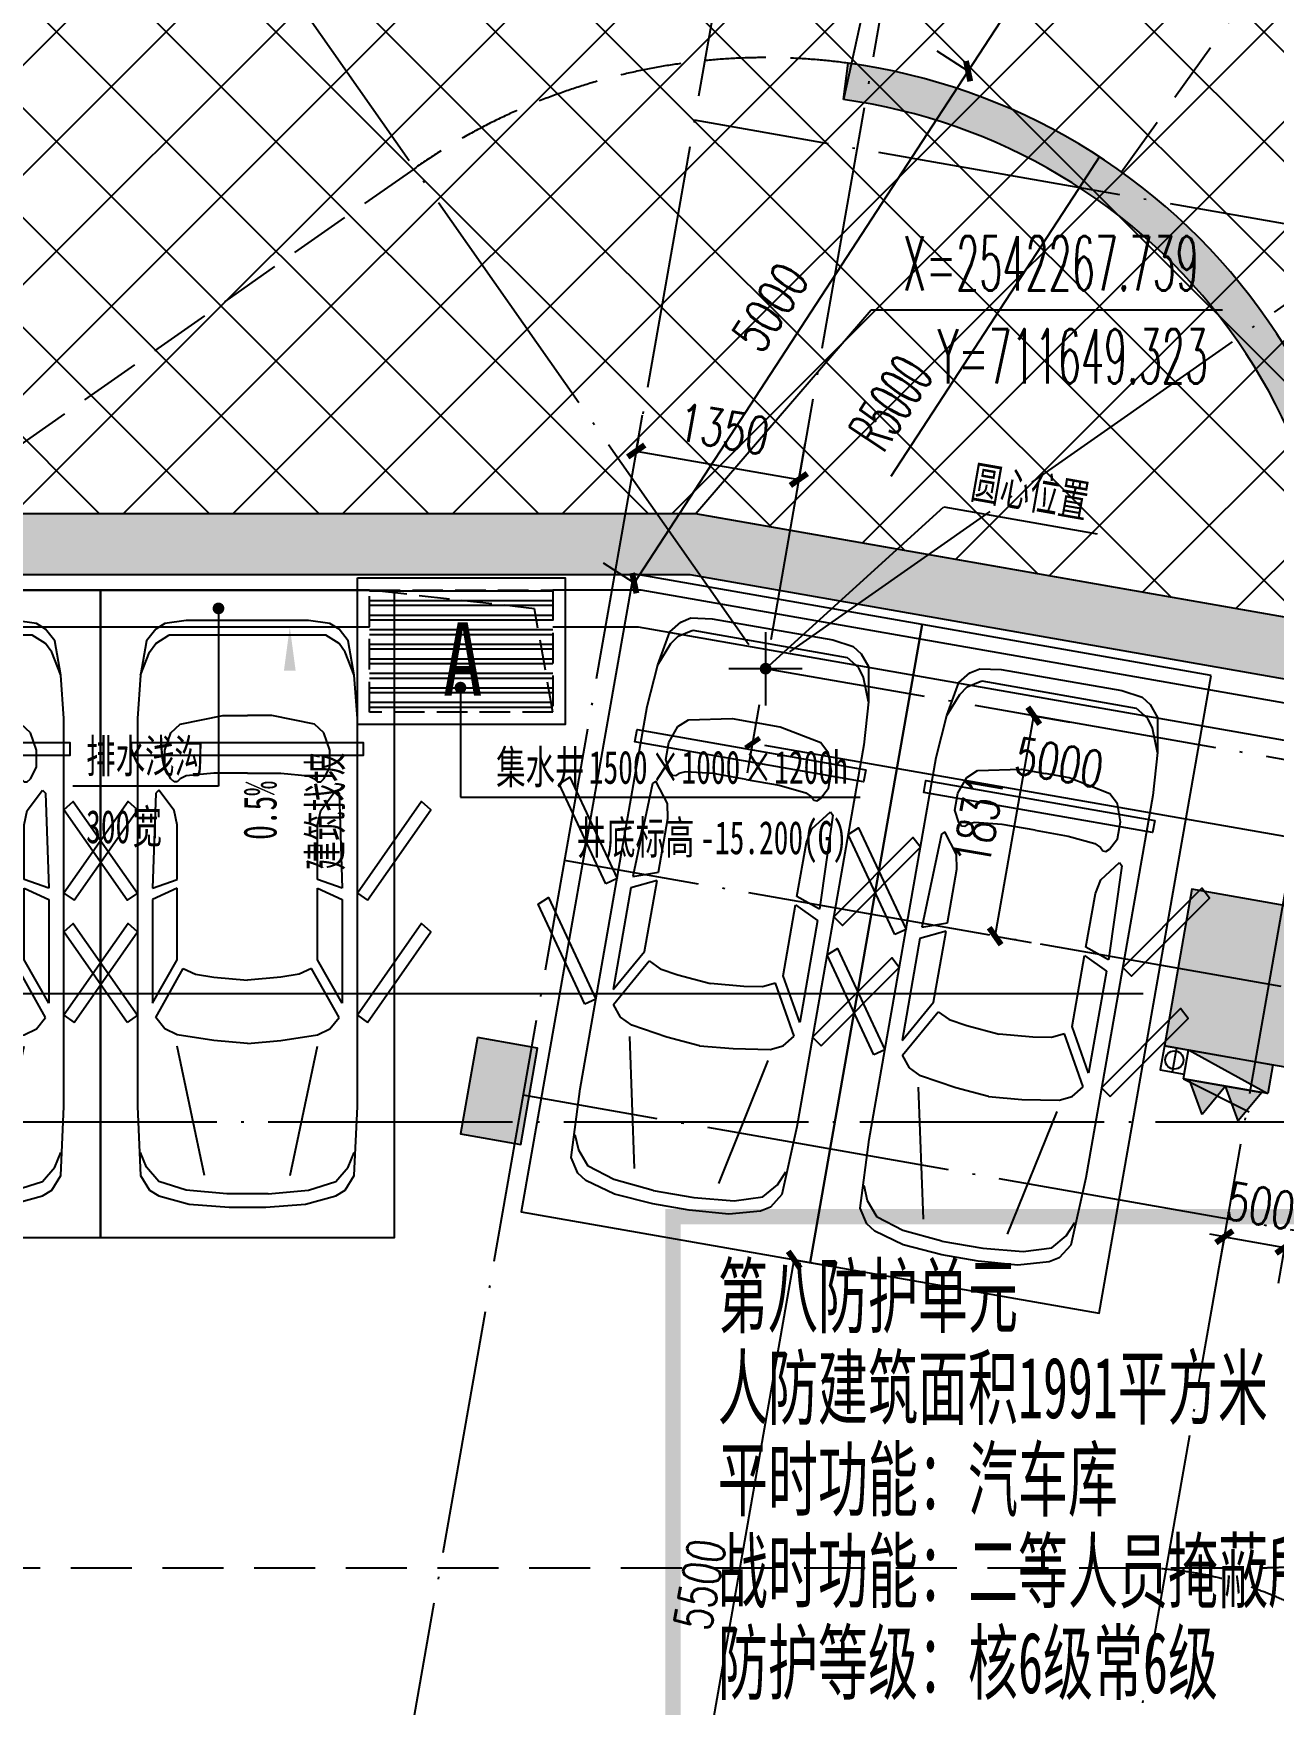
# Model space of a CAD drawing. Header units: millimetres. Extents: x 12325263 to 13848842, y -1463133 to 573208.
# Drawn here: x 12605847 to 12615992, y -1324356 to -1310682 of the extents above; entities that cross this region are included whole.
import ezdxf

# ---------------------------------------------------------------- set-up
doc = ezdxf.new("R2010")
doc.units = ezdxf.units.MM
doc.header["$LTSCALE"] = 1000
for name, pattern in [('ACAD_ISO02W100', [15, 12, -3]), ('DASH', [0.35, 0.25, -0.1]), ('DASHED2', [0.375, 0.25, -0.125]), ('DOTE', [2.42, 2, -0.2, 0.02, -0.2]), ('地下室负三层平面图$0$-3F平面$0$$AUDIT_BAD_LTYPE2', [0])]:
    doc.linetypes.add(name, pattern=pattern)
for name, color, linetype in [('#s-灭火器', 20, 'Continuous'), ('A-ANNO-DIMS', 83, 'Continuous'), ('A-AXIS', 16, 'DOTE'), ('A-COLS', 6, 'Continuous'), ('A-WALL', 5, 'Continuous'), ('A-WALL-PATT', 8, 'Continuous'), ('A_WALL(防火墙)', 151, 'Continuous'), ('AXIS', 3, 'Continuous'), ('COLUMN', 5, 'Continuous'), ('DIM_COOR', 7, 'Continuous'), ('DOTE', 16, 'DOTE'), ('EQUIP_消火栓', 7, 'Continuous'), ('J-集水井', 40, 'Continuous'), ('PUB_DIM', 83, 'Continuous'), ('PUB_HATCH', 8, 'Continuous'), ('PUB_TEXT', 7, 'Continuous'), ('VPIPE-消防中', 3, 'Continuous'), ('人防墙', 6, 'Continuous'), ('商业酒店共享车位', 53, 'Continuous'), ('投影线', 6, 'ACAD_ISO02W100'), ('水条件', 1, 'Continuous'), ('水沟+分水线', 133, 'Continuous'), ('车道中心线', 6, 'Continuous')]:
    doc.layers.add(name, color=color, linetype=linetype)
doc.layers.add('人防文字', color=3, linetype='Continuous', lineweight=15)
doc.styles.add('-黑体', font='simhei.ttf')
doc.styles.add('_TCH_DIM', font='SIMPLEX.shx', dxfattribs={"width": 0.7, "bigfont": 'GBCBIG.shx'})
doc.styles.add('_TCH_DIM_T3', font='SIMPLEX.shx', dxfattribs={"width": 0.705882, "bigfont": 'GBCBIG.shx'})
doc.styles.add('宋体', font='', dxfattribs={"width": 0.65})
doc.styles.add('标注宋体', font='', dxfattribs={"width": 0.6})
doc.styles.get('宋体').set_extended_font_data('SimSun')
doc.styles.get('标注宋体').set_extended_font_data('NSimSun')
doc.dimstyles.new('_TCH_ARCH&&100', dxfattribs={"dimtxt": 297.5, "dimasz": 100, "dimexe": 250, "dimexo": 300, "dimgap": 126.25, "dimtad": 1, "dimdec": 0, "dimzin": 0, "dimdsep": 46, "dimtxsty": '_TCH_DIM_T3', "dimblk": 'asdfadgf_ArchTick', "dimcen": 0.09, "dimclrt": 7, "dimazin": 2, "dimtfac": 1, "dimtdec": 0, "dimtix": 1, "dimtmove": 2, "dimatfit": 3, "dimfxl": 1, "dimtolj": 1, "dimtzin": 0, "dimarcsym": 0})
doc.dimstyles.new('_TCH_ARCH&&120', dxfattribs={"dimtxt": 306, "dimasz": 120, "dimexe": 300, "dimexo": 360, "dimgap": 147, "dimtad": 1, "dimdec": 0, "dimzin": 0, "dimdsep": 46, "dimtxsty": '_TCH_DIM_T3', "dimblk": 'ARCHTICK', "dimcen": 0.09, "dimclrt": 7, "dimazin": 2, "dimtfac": 1, "dimtdec": 0, "dimtix": 1, "dimtmove": 2, "dimatfit": 3, "dimfxl": 1, "dimfxlon": 1, "dimtolj": 1, "dimtzin": 0, "dimarcsym": 0})

# ---------------------------------------------------------------- blocks, each defined once
blk = doc.blocks.new('asdgafgf20230228-rf3')
at = {"layer": 'PUB_HATCH'}
for points in [[(78512, 42762, 0.413175), (70588, 54103), (70536, 53808, -0.413175), (78216, 42814)], [(73784, 43592, 0.425386), (69536, 49411), (69496, 49113, -0.425386), (73489, 43644)]]:
    blk.add_hatch(color=256, dxfattribs=at).paths.add_polyline_path(points)
at = {"layer": '人防墙'}
blk.add_line((69496, 49113), (69536, 49411), dxfattribs=at)
for radius, end in [(9800, 79.838), (9500, 79.838), (5000, 82.2182), (4700, 82.2182)]:
    blk.add_arc((68859, 44457), radius, 350.0412, end, dxfattribs=at)
at = {"layer": '人防文字', "const_width": 125}
blk.add_lwpolyline([(68101, 39972), (73873, 39972), (73873, 34126), (68101, 34126)], close=True, dxfattribs=at)
at = {"layer": '人防文字', "style": '标注宋体', "width": 0.6}
for s, p in [('第八防护单元', (68469, 39074)), ('人防建筑面积1991平方米', (68469, 38324)), ('平时功能：汽车库', (68469, 37574)), ('战时功能：二等人员掩蔽所', (68469, 36824)), ('防护等级：核6级常6级', (68469, 36074))]:
    blk.add_text(s, height=500, rotation=359.9999, dxfattribs=at).set_placement(p)
blk = doc.blocks.new('_FZH')
blk.add_lwpolyline([(-0.5, -0.5), (0.5, -0.5), (0.5, 0.5), (-0.5, 0.5)], close=True)
at = {"layer": 'PUB_HATCH'}
blk.add_solid([(-0.5, -0.5), (0.5, -0.5), (-0.5, 0.5), (0.5, 0.5)], dxfattribs=at)
blk = doc.blocks.new('asdgadfg')
at = {"layer": 'A-COLS', "xscale": 800.000000000734, "yscale": 499.9999999984754, "zscale": 499.9999999984754, "rotation": 260.0413192127683}
blk.add_blockref('_FZH', (5359, 66551), dxfattribs=at)
blk = doc.blocks.new('asdfsafd')
at = {"layer": 'PUB_HATCH'}
for points in [[(31712, 82874), (31756, 83374), (17888, 83374), (17888, 82874)], [(37261, 82407), (31756, 83374), (31712, 82874), (37174, 81915)]]:
    blk.add_hatch(color=256, dxfattribs=at).paths.add_polyline_path(points)
at = {"layer": 'A-WALL'}
for p, q in [((31756, 83374), (17888, 83374)), ((37261, 82407), (31756, 83374)), ((31712, 82874), (17888, 82874)), ((37174, 81915), (31712, 82874))]:
    blk.add_line(p, q, dxfattribs=at)
blk = doc.blocks.new('asdfadfgsdg')
at = {"layer": 'A-AXIS'}
for p, q in [((10083, 93566), (3113.6, 53873.3)), ((15844.9, 92554.4), (-1535.4, -6431.4)), ((27775.1, 75940.9), (7610, 79481.5)), ((26711.5, 69883.5), (6546.5, 73424.2)), ((26374.3, 67962.9), (6209.2, 71503.6))]:
    blk.add_line(p, q, dxfattribs=at)
blk = doc.blocks.new('asdfasdgdrg')
at = {"layer": '车道中心线', "linetype": 'DASHED2', "ltscale": 2}
blk.add_line((-42481, -9120), (16011, -9120), dxfattribs=at)
for centre, start, end in [((16011, -6120), 270, 350.0413), ((14958, -12120), 350.0413, 90)]:
    blk.add_arc(centre, 3000, start, end, dxfattribs=at)
blk = doc.blocks.new('A$C0F4A4D7E')
at = {"layer": 'J-集水井', "linetype": 'DASH'}
h = blk.add_hatch(dxfattribs=at)
h.set_pattern_fill('ANSI32', color=98, scale=25, angle=495, style=0)
h.set_pattern_definition([(180, (200, -200), (-2e-09, -119.0625), []), (180, (160.31, -160.31), (-2e-09, -119.0625), [])])
edge = h.paths.add_edge_path()
edge.add_line((0, 0), (1500, 0))
edge.add_line((1500, 0), (1500, 1000))
edge.add_line((1500, 1000), (0, 1000))
edge.add_line((0, 1000), (0, 0))
at = {"layer": 'J-集水井', "color": 251, "linetype": 'Continuous'}
blk.add_lwpolyline([(1600, 1100), (-100, 1100), (-100, -100), (1600, -100)], close=True, dxfattribs=at)
at = {"layer": 'J-集水井', "linetype": 'DASH'}
blk.add_lwpolyline([(1500, 1000), (0, 1000), (0, 0), (1500, 0)], close=True, dxfattribs=at)
blk.add_lwpolyline([(0, 0), (151, 847), (1500, 1000)], dxfattribs=at)
at = {"layer": 'J-集水井', "color": 7, "style": '-黑体', "width": 0.8}
blk.add_text('A', height=600, rotation=0, dxfattribs=at).set_placement((575, 136))
blk = doc.blocks.new('asdfsfsdf')
at = {"color": 253, "linetype": '地下室负三层平面图$0$-3F平面$0$$AUDIT_BAD_LTYPE2', "transparency": 33554559, "extrusion": (0.000447791, 3.52996e-16, 1)}
for p, q in [((-169, -110, 0), (-500, -141, 0)), ((169, -110, 0), (-169, -110, 0)), ((169, -110, 0), (500, -141, 0)), ((-725, -212, 0), (-825, -329, 0)), ((-500, -141, 0), (-725, -212, 0)), ((-350, -259, 0), (-575, -1318, 0)), ((350, -259, 0), (575, -1318, 0)), ((500, -141, 0), (725, -212, 0)), ((725, -212, 0), (825, -329, 0)), ((-825, -329, 0), (-875, -447, 0)), ((825, -329, 0), (875, -447, 0)), ((-275, -1365, 0), (-575, -1412, 0)), ((0, -1341), (-275, -1365, 0)), ((0, -1341), (275, -1365, 0)), ((275, -1365, 0), (575, -1412, 0)), ((-675, -1459, 0), (-750, -1553, 0)), ((-575, -1412, 0), (-675, -1459, 0)), ((575, -1412, 0), (675, -1459, 0)), ((675, -1459, 0), (750, -1553, 0)), ((-750, -1553, 0), (-525, -1953, 0)), ((750, -1553, 0), (525, -1953, 0)), ((-775, -2518, 0), (-775, -1671, 0)), ((-775, -1671, 0), (-575, -2024, 0)), ((775, -1671, 0), (575, -2024, 0)), ((775, -2518, 0), (775, -1671, 0)), ((-525, -1953, 0), (-425, -1906, 0)), ((-425, -1906, 0), (-275, -1882, 0)), ((-275, -1882, 0), (0, -1859)), ((275, -1882, 0), (0, -1859)), ((425, -1906, 0), (275, -1882, 0)), ((525, -1953, 0), (425, -1906, 0)), ((-575, -2024, 0), (-575, -2612, 0)), ((575, -2024, 0), (575, -2612, 0)), ((-575, -2612, 0), (-775, -2518, 0)), ((575, -2612, 0), (775, -2518, 0)), ((-775, -2612, 0), (-575, -2682, 0)), ((-750, -3388, 0), (-775, -2612, 0)), ((-575, -2682, 0), (-575, -3129, 0)), ((775, -2612, 0), (575, -2682, 0)), ((575, -2682, 0), (575, -3129, 0)), ((750, -3388, 0), (775, -2612, 0)), ((-575, -3129, 0), (-600, -3247, 0)), ((575, -3129, 0), (600, -3247, 0)), ((-600, -3247, 0), (-725, -3412, 0)), ((600, -3247, 0), (725, -3412, 0)), ((-725, -3412, 0), (-750, -3388, 0)), ((725, -3412, 0), (750, -3388, 0)), ((-625, -3506, 0), (-675, -3600, 0)), ((-600, -3482, 0), (-625, -3506, 0)), ((-575, -3482, 0), (-600, -3482, 0)), ((-550, -3506, 0), (-575, -3482, 0)), ((-500, -3529, 0), (-550, -3506, 0)), ((-275, -3553, 0), (-500, -3529, 0)), ((0, -3553), (-275, -3553, 0)), ((0, -3553), (275, -3553, 0)), ((275, -3553, 0), (500, -3529, 0)), ((500, -3529, 0), (550, -3506, 0)), ((550, -3506, 0), (575, -3482, 0)), ((575, -3482, 0), (600, -3482, 0)), ((600, -3482, 0), (625, -3506, 0)), ((625, -3506, 0), (675, -3600, 0)), ((-675, -3600, 0), (-675, -3741, 0)), ((675, -3600, 0), (675, -3741, 0)), ((-675, -3741, 0), (-625, -3882, 0)), ((675, -3741, 0), (625, -3882, 0)), ((-625, -3882, 0), (-550, -3953, 0)), ((-550, -3953, 0), (-200, -4024, 0)), ((550, -3953, 0), (200, -4024, 0)), ((625, -3882, 0), (550, -3953, 0)), ((-200, -4024, 0), (0, -4024)), ((200, -4024, 0), (0, -4024)), ((-875, -4353, 0), (-800, -4541, 0)), ((875, -4353, 0), (800, -4541, 0)), ((-800, -4541, 0), (-750, -4612, 0)), ((-750, -4612, 0), (-641, -4680, 0)), ((750, -4612, 0), (641, -4680, 0)), ((800, -4541, 0), (750, -4612, 0)), ((641, -4680, 0), (-641, -4680, 0))]:
    blk.add_line(p, q, dxfattribs=at)
for points in [[(-475, -24), (-150, 0), (150, 0), (475, -24), (725, -94), (800, -141), (875, -259), (900, -824), (900, -4000), (875, -4353), (825, -4635), (750, -4729), (675, -4776), (500, -4800), (-500, -4800), (-675, -4776), (-750, -4729), (-825, -4635), (-875, -4353), (-900, -4000), (-900, -824), (-875, -259), (-800, -141), (-725, -94)], [(-982, -1513), (-1500, -2253), (-1425, -2321), (-900, -1571)]]:
    blk.add_lwpolyline(points, close=True, dxfattribs=at)
at = {"color": 253, "linetype": '地下室负三层平面图$0$-3F平面$0$$AUDIT_BAD_LTYPE2', "transparency": 33554559, "extrusion": (0.000447791, 3.52996e-16, 1), "elevation": 0}
for points in [[(982, -1513), (1500, -2253), (1425, -2321), (900, -1571)], [(-900, -2571), (-982, -2513), (-1500, -3253), (-1425, -3321)], [(982, -2513), (1500, -3253), (1425, -3321), (900, -2571)]]:
    blk.add_lwpolyline(points, close=True, dxfattribs=at)
blk = doc.blocks.new('A$C06465456')
for points in [[(0, 5300), (2400, 5300), (2400, 0), (0, 0)], [(250, 4050), (250, 3950), (2150, 3950), (2150, 4050)]]:
    blk.add_lwpolyline(points, close=True)
at = {"xscale": -1, "rotation": 180}
blk.add_blockref('asdfsfsdf', (1200, 250), dxfattribs=at)
blk = doc.blocks.new('asdfassdfg')
at = {"layer": 'COLUMN', "color": 6, "xscale": 1299.999999999693, "yscale": 1299.999999999693, "zscale": 1299.999999999693, "rotation": 350.0413192126109}
blk.add_blockref('_FZH', (4405, 96149), dxfattribs=at)
blk = doc.blocks.new('sdfgfghg')
at = {"layer": 'DIM_COOR', "color": 3}
for p, q in [((1047211, 222020), (1048646, 223689)), ((1048646, 223689), (1051522, 223689))]:
    blk.add_line(p, q, dxfattribs=at)
at = {"layer": 'PUB_TEXT', "style": '_TCH_DIM', "width": 0.494118}
for s, p in [('X=2542267.739', (1048908, 223847)), ('Y=711649.323', (1049191, 223086))]:
    blk.add_text(s, height=446.25, dxfattribs=at).set_placement(p)
blk = doc.blocks.new('管位')
at = {"layer": '水条件'}
blk.add_line((12573126, 675360), (12573126, 675160), dxfattribs=at)
blk.add_lwpolyline([(12573026, 675360), (12573226, 675360), (12573226, 675160), (12573026, 675160)], close=True, dxfattribs=at)
blk = doc.blocks.new('灭火器')
at = {"layer": '#s-灭火器', "ltscale": 1000}
for points in [[(292444, 59707), (292144, 59707), (292294, 59447)], [(292744, 59707), (292444, 59707), (292594, 59447)]]:
    blk.add_hatch(color=256, dxfattribs=at).paths.add_polyline_path(points)
for points in [[(292294, 59447), (292444, 59707), (292144, 59707)], [(292594, 59447), (292744, 59707), (292444, 59707)]]:
    blk.add_lwpolyline(points, close=True, dxfattribs=at)
blk = doc.blocks.new('$TWTSYS$00000508')
for p, q in [((-0.5, 0.5), (0.324, 1.224)), ((-0.5, 0.5), (-0.5, -0.5)), ((-0.5, -0.5), (0.5, 0.5)), ((0.5, 0.5), (-0.5, 0.5)), ((0.5, -0.5), (0.5, 0.5)), ((-0.5, -0.5), (0.5, -0.5))]:
    blk.add_line(p, q)
blk.add_solid([(0.5, -0.5), (0.5, 0.5), (-0.5, -0.5)])
blk = doc.blocks.new('消火栓')
at = {"layer": '#s-灭火器', "rotation": 180.0000000000001}
blk.add_blockref('灭火器', (12864422, 734932), dxfattribs=at)
at = {"layer": 'EQUIP_消火栓', "xscale": 700, "yscale": 240, "zscale": 700}
blk.add_blockref('$TWTSYS$00000508', (12571978, 675105), dxfattribs=at)
blk = doc.blocks.new('asdfsadfasdfsa')
at = {"layer": 'VPIPE-消防中'}
blk.add_circle((56983, 36355), 75, dxfattribs=at)
at = {"xscale": -0.9999999999999972, "rotation": 170.0413192132414}
blk.add_blockref('消火栓', (-12208378, 2875363), dxfattribs=at)
at = {"layer": '水条件', "xscale": -0.9999999999999993, "rotation": 350.041319203138}
blk.add_blockref('管位', (12323888, -2803101), dxfattribs=at)
blk = doc.blocks.new('qlzw')
at = {"layer": 'A-AXIS'}
blk.add_line((12411416.8, 1062289.8), (12486866.8, 1062289.8), dxfattribs=at)
blk = doc.blocks.new('asdfadgf_ArchTick')
at = {"color": 0, "linetype": 'ByBlock', "const_width": 0.4}
blk.add_lwpolyline([(-0.5, -0.5), (0.5, 0.5)], dxfattribs=at)
blk = doc.blocks.new('*D3216')
at = {"layer": 'A-ANNO-DIMS', "color": 0, "lineweight": -2, "transparency": 16777216}
for p, q in [((12611784, -1316176), (12611686, -1316734)), ((12611828, -1316505), (12616556, -1317335)), ((12616709, -1317040), (12616611, -1317599))]:
    blk.add_line(p, q, dxfattribs=at)
at = {"layer": 'Defpoints', "color": 0, "transparency": 16777216}
for p in [(12611836, -1315880), (12616761, -1316745), (12616654, -1317352)]:
    blk.add_point(p, dxfattribs=at)
at = {"layer": 'A-ANNO-DIMS', "color": 0, "lineweight": -2, "transparency": 16777216, "xscale": 100, "yscale": 100, "zscale": 100}
for p, rotation in [((12611730, -1316488), 170.0412728512238), ((12616654, -1317352), 350.0412728512238)]:
    blk.add_blockref('asdfadgf_ArchTick', p, dxfattribs=dict(at, rotation=rotation))
at = {"layer": 'A-ANNO-DIMS', "color": 7, "transparency": 16777216, "insert": (12614239, -1316649), "char_height": 297.5, "attachment_point": 5, "rotation": 350.0413, "style": '_TCH_DIM_T3'}
blk.add_mtext('\\A1;5000', dxfattribs=at)
blk = doc.blocks.new('_ArchTick')
at = {"color": 0, "linetype": 'ByBlock', "const_width": 0.4}
blk.add_lwpolyline([(-0.5, -0.5), (0.5, 0.5)], dxfattribs=at)
blk = doc.blocks.new('*D3236')
at = {"layer": 'A-ANNO-DIMS', "color": 0, "lineweight": -2, "transparency": 16777216}
for p, q in [((12610778, -1314100), (12610830, -1313803)), ((12612108, -1314333), (12612160, -1314037)), ((12610778, -1314099), (12612108, -1314332))]:
    blk.add_line(p, q, dxfattribs=at)
at = {"layer": 'Defpoints', "color": 0, "transparency": 16777216}
for p in [(12612108, -1314332), (12610506, -1315647), (12611836, -1315880)]:
    blk.add_point(p, dxfattribs=at)
at = {"layer": 'A-ANNO-DIMS', "color": 0, "lineweight": -2, "transparency": 16777216, "xscale": 120, "yscale": 120, "zscale": 120}
for p, rotation in [((12610778, -1314099), 170.0413192126913), ((12612108, -1314332), 350.0413192126913)]:
    blk.add_blockref('_ArchTick', p, dxfattribs=dict(at, rotation=rotation))
at = {"layer": 'A-ANNO-DIMS', "color": 7, "transparency": 16777216, "insert": (12611495, -1313920), "char_height": 306, "attachment_point": 5, "rotation": 350.0413, "style": '_TCH_DIM_T3'}
blk.add_mtext('\\A1;1350', dxfattribs=at)
blk = doc.blocks.new('*D3237')
at = {"layer": 'A-ANNO-DIMS', "color": 0, "lineweight": -2, "transparency": 16777216}
for p, q in [((12613714, -1318069), (12614030, -1316265)), ((12614029, -1316265), (12614326, -1316317)), ((12613713, -1318068), (12614009, -1318120))]:
    blk.add_line(p, q, dxfattribs=at)
at = {"layer": 'Defpoints', "color": 0, "transparency": 16777216}
for p in [(12611836, -1315880), (12614030, -1316265), (12611520, -1317683)]:
    blk.add_point(p, dxfattribs=at)
at = {"layer": 'A-ANNO-DIMS', "color": 0, "lineweight": -2, "transparency": 16777216, "xscale": 120, "yscale": 120, "zscale": 120}
for p, rotation in [((12614030, -1316265), 80.04131921268855), ((12613714, -1318069), 260.0413192126885)]:
    blk.add_blockref('_ArchTick', p, dxfattribs=dict(at, rotation=rotation))
at = {"layer": 'A-ANNO-DIMS', "color": 7, "transparency": 16777216, "insert": (12613577, -1317115), "char_height": 306, "attachment_point": 5, "rotation": 80.0413, "style": '_TCH_DIM_T3'}
blk.add_mtext('\\A1;1831', dxfattribs=at)
blk = doc.blocks.new('*D3238')
at = {"layer": 'A-ANNO-DIMS', "color": 0, "lineweight": -2, "transparency": 16777216}
for p, q in [((12613493, -1310992), (12613241, -1310827)), ((12610762, -1315180), (12613493, -1310991)), ((12610763, -1315180), (12610511, -1315016))]:
    blk.add_line(p, q, dxfattribs=at)
at = {"layer": 'Defpoints', "color": 0, "transparency": 16777216}
for p in [(12613493, -1310991), (12614567, -1311692), (12611836, -1315880)]:
    blk.add_point(p, dxfattribs=at)
at = {"layer": 'A-ANNO-DIMS', "color": 0, "lineweight": -2, "transparency": 16777216, "xscale": 120, "yscale": 120, "zscale": 120}
for p, rotation in [((12613493, -1310991), 56.89911814805754), ((12610762, -1315180), 236.8991181480575)]:
    blk.add_blockref('_ArchTick', p, dxfattribs=dict(at, rotation=rotation))
at = {"layer": 'A-ANNO-DIMS', "color": 7, "transparency": 16777216, "insert": (12611876, -1312922), "char_height": 306, "attachment_point": 5, "rotation": 56.8991, "style": '_TCH_DIM_T3'}
blk.add_mtext('\\A1;5000', dxfattribs=at)
blk = doc.blocks.new('*D3239')
at = {"layer": 'A-ANNO-DIMS', "color": 0, "lineweight": -2, "transparency": 16777216}
for p, q in [((12615951, -1307222), (12615699, -1307058)), ((12613493, -1310991), (12615950, -1307222)), ((12613493, -1310992), (12613241, -1310827))]:
    blk.add_line(p, q, dxfattribs=at)
at = {"layer": 'Defpoints', "color": 0, "transparency": 16777216}
for p in [(12615950, -1307222), (12617024, -1307922), (12614567, -1311692)]:
    blk.add_point(p, dxfattribs=at)
at = {"layer": 'A-ANNO-DIMS', "color": 0, "lineweight": -2, "transparency": 16777216, "xscale": 120, "yscale": 120, "zscale": 120}
for p, rotation in [((12615950, -1307222), 56.89911814805927), ((12613493, -1310991), 236.8991181480593)]:
    blk.add_blockref('_ArchTick', p, dxfattribs=dict(at, rotation=rotation))
at = {"layer": 'A-ANNO-DIMS', "color": 7, "transparency": 16777216, "insert": (12614470, -1308943), "char_height": 306, "attachment_point": 5, "rotation": 56.8991, "style": '_TCH_DIM_T3'}
blk.add_mtext('\\A1;4500', dxfattribs=at)
blk = doc.blocks.new('*D3474')
at = {"layer": 'Defpoints', "color": 0, "transparency": 16777216}
for p in [(12615712, -1319826), (12616205, -1319913), (12616081, -1320615)]:
    blk.add_point(p, dxfattribs=at)
at = {"layer": 'PUB_DIM', "color": 0, "lineweight": -2, "transparency": 16777216}
for p, q in [((12615589, -1320528), (12615471, -1320508)), ((12615589, -1320527), (12615537, -1320824)), ((12615589, -1320528), (12616081, -1320615)), ((12616081, -1320614), (12616029, -1320910)), ((12616081, -1320615), (12616199, -1320636))]:
    blk.add_line(p, q, dxfattribs=at)
at = {"layer": 'PUB_DIM', "color": 0, "lineweight": -2, "transparency": 16777216, "xscale": 120, "yscale": 120, "zscale": 120}
for p, rotation in [((12615589, -1320528), 350.0413192126605), ((12616081, -1320615), 170.0413192126606)]:
    blk.add_blockref('_ArchTick', p, dxfattribs=dict(at, rotation=rotation))
at = {"layer": 'PUB_DIM', "color": 7, "transparency": 16777216, "insert": (12615887, -1320276), "char_height": 306, "attachment_point": 5, "rotation": 350.0413, "style": '_TCH_DIM_T3'}
blk.add_mtext('\\A1;500', dxfattribs=at)
blk = doc.blocks.new('*D3669')
at = {"layer": 'A-ANNO-DIMS', "color": 0, "lineweight": -2, "transparency": 16777216}
for p, q in [((12611119, -1326134), (12612070, -1320717)), ((12612069, -1320716), (12612365, -1320769)), ((12611118, -1326134), (12611414, -1326186))]:
    blk.add_line(p, q, dxfattribs=at)
at = {"layer": 'Defpoints', "color": 0, "transparency": 16777216}
for p in [(12610948, -1320520), (12612070, -1320717), (12609997, -1325937)]:
    blk.add_point(p, dxfattribs=at)
at = {"layer": 'A-ANNO-DIMS', "color": 0, "lineweight": -2, "transparency": 16777216, "xscale": 120, "yscale": 120, "zscale": 120}
for p, rotation in [((12612070, -1320717), 80.04131921276385), ((12611119, -1326134), 260.0413192127639)]:
    blk.add_blockref('_ArchTick', p, dxfattribs=dict(at, rotation=rotation))
at = {"layer": 'A-ANNO-DIMS', "color": 7, "transparency": 16777216, "insert": (12611299, -1323373), "char_height": 306, "attachment_point": 5, "rotation": 80.0413, "style": '_TCH_DIM_T3'}
blk.add_mtext('\\A1;5500', dxfattribs=at)

msp = doc.modelspace()

# ---------------------------------------------------------------- hatches: boundary and pattern name
at = {"layer": 'A-WALL-PATT'}
h = msp.add_hatch(dxfattribs=at)
h.set_pattern_fill('ANSI37', color=252, scale=400)
h.set_pattern_definition([(45, (0, 0), (-449.012806, 449.012806), []), (135, (0, 0), (-449.012806, -449.012806), [])])
h.paths.add_polyline_path([(12504241.6, -1283958), (12637591.6, -1283958), (12637591.6, -1405608), (12504241.6, -1405608)])
h.paths.add_polyline_path([(12536667.4, -1284257.5), (12508912.2, -1303721.7), (12510476.6, -1305952.6), (12510476.6, -1360683.5), (12523697, -1360697.5), (12523657.2, -1398386.8), (12613949.5, -1398386.7), (12628138.6, -1317575.9), (12611264, -1314613), (12574996.8, -1314613), (12574997.8, -1307236.8), (12568296.8, -1307236.8), (12568296.8, -1310085.9), (12554779.2, -1310084.1)], flags=16)

# ---------------------------------------------------------------- linework, layer by layer
msp.add_lwpolyline([(12613565.3, -1306233.8), (12613050.7, -1308583.6), (12613660, -1308830), (12612270, -1309150), (12612903.9, -1309254.3), (12612472.7, -1311223.3)])
at = {"color": 31, "linetype": 'DASH', "ltscale": 2}
msp.add_lwpolyline([(12612537, -1310929.4, 0.190298), (12608965.5, -1311786.4), (12605176, -1314443.8, 0.2445077), (12603046.8, -1318537.5), (12603046.8, -1320186.8), (12598546.8, -1320186.8), (12598546.8, -1318537.5, -0.2445077), (12602592.2, -1310759.5), (12606381.7, -1308102, -0.1995205), (12613501.1, -1306527.1)], format="xyb", dxfattribs=at)
at = {"layer": 'A-ANNO-DIMS'}
msp.add_lwpolyline([(12612863, -1314305.2), (12614435.8, -1311892.6), (12614566.9, -1311691.5)], dxfattribs=at)
msp.add_lwpolyline([(12614435.8, -1311892.6, 79.2, 0, 0), (12614566.9, -1311691.5, 0, 0, 0)], format="xyseb", dxfattribs=at)
at = {"layer": 'A-WALL-PATT', "color": 252}
msp.add_lwpolyline([(12536667.4, -1284257.5), (12508912.2, -1303721.7), (12510476.6, -1305952.6), (12510476.6, -1360683.5), (12523697, -1360697.5), (12523657.2, -1398386.8), (12613949.5, -1398386.7), (12628138.6, -1317575.9), (12611264, -1314613), (12574996.8, -1314613), (12574997.8, -1307236.8), (12568296.8, -1307236.8), (12568296.8, -1310085.9), (12554779.2, -1310084.1)], close=True, dxfattribs=at)
at = {"layer": 'AXIS'}
for p, q in [((12611836.3, -1315880.1), (12613294.5, -1314554.6)), ((12613294.5, -1314554.6), (12614547.6, -1314775.6)), ((12609340, -1316035), (12609340, -1316930)), ((12609340, -1316930), (12612610, -1316930))]:
    msp.add_line(p, q, dxfattribs=at)
at = {"layer": 'AXIS', "const_width": 48}
for points in [[(12611816, -1315892.9, 1), (12611856.6, -1315867.2, 1)], [(12609340, -1316011, 1), (12609340, -1316059, 1)]]:
    msp.add_lwpolyline(points, format="xyb", close=True, dxfattribs=at)
at = {"layer": 'DOTE', "color": 1}
for p, q in [((12613479.2, -1306523.2), (12611836.3, -1315880.1)), ((12606381.7, -1308102), (12611836.3, -1315880.1)), ((12619614.3, -1310425.5), (12611836.3, -1315880.1)), ((12611836.3, -1315580.1), (12611836.3, -1316180.1)), ((12612136.3, -1315880.1), (12611536.3, -1315880.1)), ((12622670.4, -1317782.4), (12611836.3, -1315880.1))]:
    msp.add_line(p, q, dxfattribs=at)
at = {"layer": '投影线', "color": 31, "linetype": 'DASHED2', "ltscale": 2}
msp.add_line((12614747, -1311814.5, 0), (12617366.7, -1308155.7, 0), dxfattribs=at)
at = {"layer": '水沟+分水线'}
for p, q in [((12607360.6, -1315386.8), (12607360.6, -1316840)), ((12607360.6, -1316840), (12606170, -1316840)), ((12597846.8, -1318536.8), (12614923.5, -1318536.8))]:
    msp.add_line(p, q, dxfattribs=at)
for points in [[(12608596.8, -1315236.8), (12597696.8, -1315236.8), (12597696.8, -1316086.8), (12592896.8, -1316086.8), (12592896.8, -1316236.8), (12597846.8, -1316236.8), (12597846.8, -1315536.8)], [(12610096.8, -1315536.8), (12610793.3, -1315536.8), (12616295.6, -1316502.9), (12616347.5, -1316207.4), (12610819.5, -1315236.8), (12610096.8, -1315236.8)], [(12597846.8, -1315536.8), (12608596.8, -1315536.8)]]:
    msp.add_lwpolyline(points, dxfattribs=at)
at = {"layer": '水沟+分水线', "const_width": 48}
msp.add_lwpolyline([(12607360.6, -1315362.8, 1), (12607360.6, -1315410.8, 1)], format="xyb", close=True, dxfattribs=at)
at = {"layer": '水沟+分水线'}
msp.add_lwpolyline([(12607943.9, -1318536.8, 0, 0, 0), (12607943.9, -1315536.8, 0, 96, 0), (12607943.9, -1315896.8, 0, 0, 0)], format="xyseb", dxfattribs=at)
at = {"layer": '车道中心线', "linetype": 'DASHED2', "ltscale": 2}
msp.add_arc((12611836.3, -1315880.1), 7250, 350.04125, 75.9889, dxfattribs=at)

# ---------------------------------------------------------------- block references
for name, p in [('asdgadfg', (12604296.8, -1385886.8)), ('sdfgfghg', (11564053.1, -1536633.1)), ('asdfsafd', (12579508.3, -1397986.7)), ('asdfsadfasdfsa', (12558196.8, -1355436.8)), ('asdfasdgdrg', (12599882.7, -1314116.3)), ('asdfadfgsdg', (12603643.4, -1390874)), ('asdfassdfg', (12611446.8, -1414586.8))]:
    msp.add_blockref(name, p)
at = {"layer": 'A_WALL(防火墙)'}
msp.add_blockref('qlzw', (133430, -2381876.5), dxfattribs=at)
at = {"layer": '人防墙'}
msp.add_blockref('asdgafgf20230228-rf3', (12542976.8, -1360336.8), dxfattribs=at)
at = {"layer": '商业酒店共享车位', "xscale": -1, "rotation": 350.0413192127494}
for p in [(12612201.5, -1320739.8), (12614565.3, -1321154.8)]:
    msp.add_blockref('A$C06465456', p, dxfattribs=at)
at = {"layer": '商业酒店共享车位'}
for p in [(12603996.8, -1320536.8), (12606396.8, -1320536.8)]:
    msp.add_blockref('A$C06465456', p, dxfattribs=at)
at = {"layer": '水沟+分水线', "xscale": -1, "rotation": 359.9999999954303}
msp.add_blockref('A$C0F4A4D7E', (12610096.8, -1316236.8), dxfattribs=at)

# ---------------------------------------------------------------- texts
at = {"layer": 'A-ANNO-DIMS', "color": 7, "style": '_TCH_DIM', "width": 0.494118}
msp.add_text('R5000', height=357, rotation=56.89912, dxfattribs=at).set_placement((12612801.6, -1314121.9))
at = {"layer": 'PUB_TEXT', "style": '宋体', "width": 0.65}
for s, rotation, p in [('圆心位置', 350, (12613503.2, -1314481.7)), ('建筑找坡', 90.00001, (12608369.4, -1317530)), ('0.5%', 90.00001, (12607835.9, -1317280.7))]:
    msp.add_text(s, height=271.9, rotation=rotation, dxfattribs=at).set_placement(p)
for s, p in [('排水浅沟', (12606278, -1316732)), ('集水井', (12609631.8, -1316822)), ('1500', (12610390.1, -1316822)), ('×', (12610895.6, -1316822)), ('1000', (12611148.4, -1316822)), ('×', (12611653.9, -1316822)), ('1200h', (12611906.6, -1316822)), ('300', (12606278, -1317308)), ('宽', (12606657.1, -1317308)), ('井底标高', (12610290.4, -1317398)), ('-15.200(G)', (12611301.4, -1317398))]:
    msp.add_text(s, height=271.9, dxfattribs=at).set_placement(p)

# ---------------------------------------------------------------- dimensions: what is measured, and where the dimension line sits
at = {"layer": 'A-ANNO-DIMS'}
for p1, p2, distance, dimstyle, picture, middle in [((12614566.9, -1311691.5), (12617024.2, -1307922), 1282.5, '_TCH_ARCH&&120', '*D3239', (12614469.9, -1308942.6)), ((12611836.3, -1315880.1), (12614566.9, -1311691.5), 1282.5, '_TCH_ARCH&&120', '*D3238', (12611875.9, -1312921.6)), ((12610506.5, -1315646.6), (12611836.3, -1315880.1), 1571.6, '_TCH_ARCH&&120', '*D3236', (12611495.1, -1313919.9)), ((12611519.7, -1317683.3), (12611836.3, -1315880.1), -2227.6, '_TCH_ARCH&&120', '*D3237', (12613576.5, -1317115.1)), ((12611836.3, -1315880.1), (12616760.9, -1316744.7), -617, '_TCH_ARCH&&100', '*D3216', (12614239.5, -1316649.2)), ((12609996.8, -1325936.8), (12610948, -1320519.7), -1139, '_TCH_ARCH&&120', '*D3669', (12611298.7, -1323373.3))]:
    dim = msp.add_aligned_dim(p1=p1, p2=p2, distance=distance, dimstyle=dimstyle, dxfattribs=at)
    dim.commit()
    dim.dimension.update_dxf_attribs({"geometry": picture, "text_midpoint": middle})
at = {"layer": 'PUB_DIM'}
dim = msp.add_aligned_dim(p1=(12615712, -1319826.5), p2=(12616204.5, -1319913), distance=-712.7, dimstyle='_TCH_ARCH&&120', dxfattribs=at)
dim.commit()
dim.dimension.update_dxf_attribs({"geometry": '*D3474', "text_midpoint": (12615886.9, -1320276.2)})

doc.saveas('drawing.dxf')
